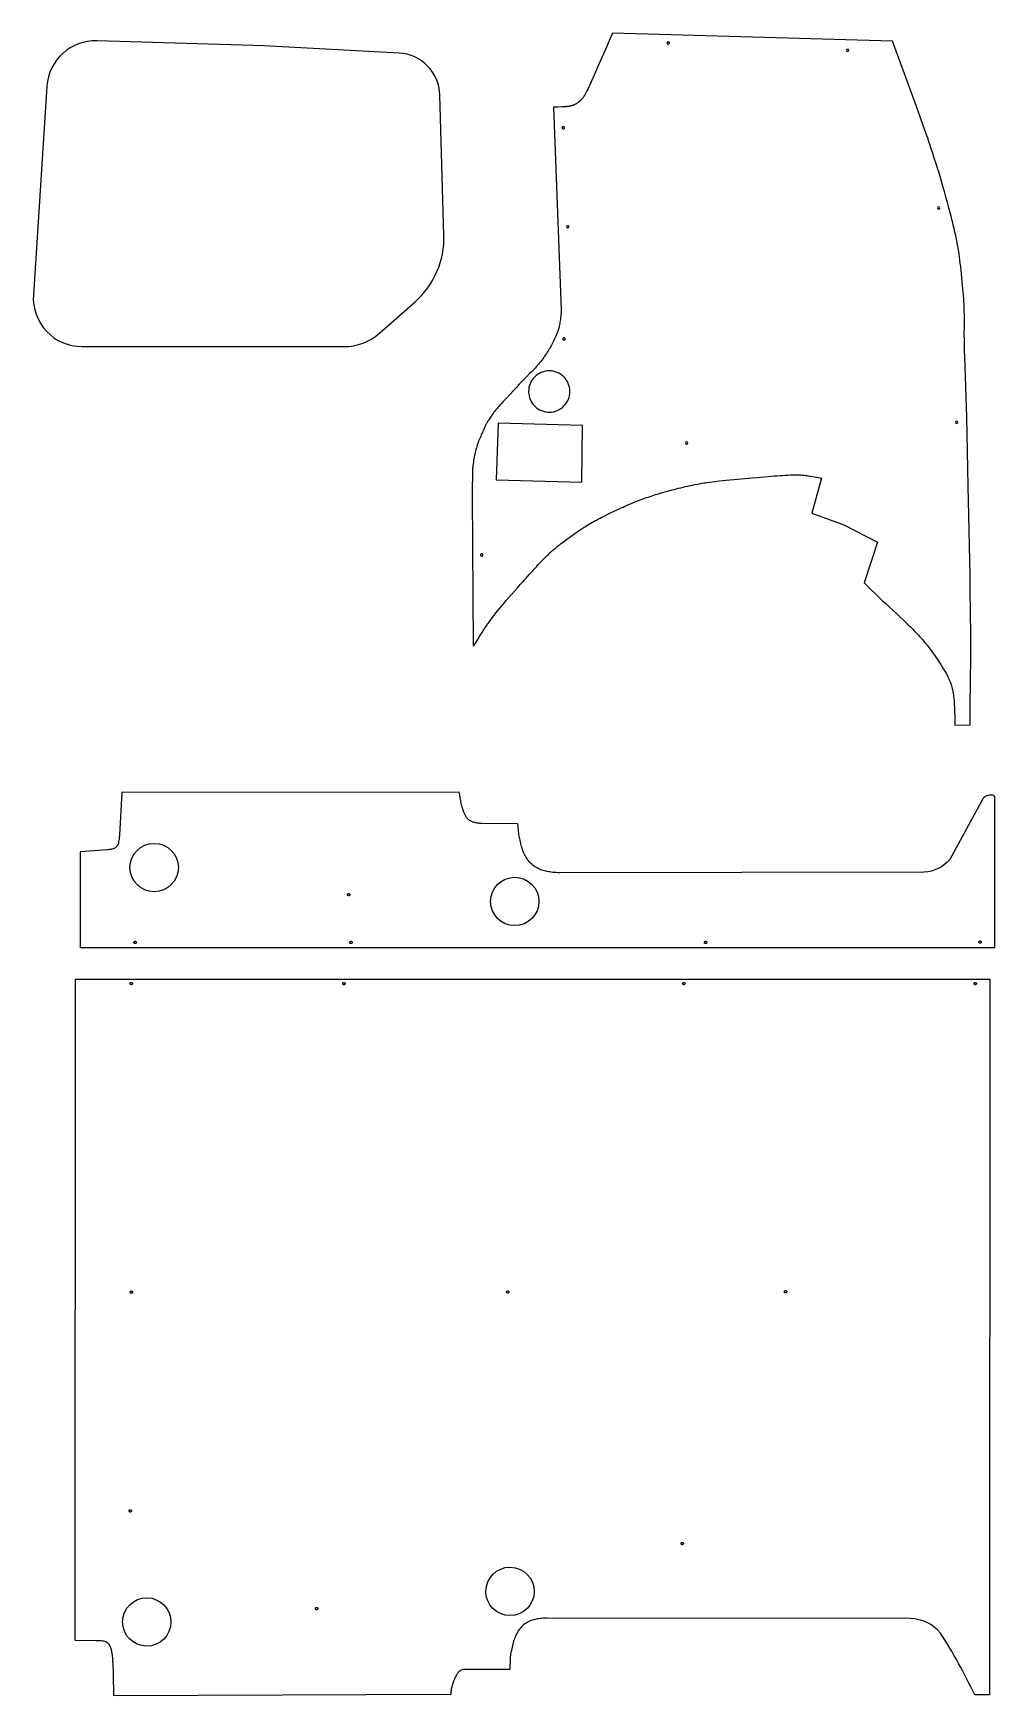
# Model space of a CAD drawing. Extents: x -1528 to 6367, y -7462 to 62.
# Drawn here: x 4692 to 6322, y -4287 to -1468 of the extents above; entities that cross this region are included whole.
import ezdxf

# ---------------------------------------------------------------- set-up
doc = ezdxf.new("R2010")
doc.units = 0
doc.layers.add('Default_Layer', color=1, linetype='CONTINUOUS')

msp = doc.modelspace()

# ---------------------------------------------------------------- linework, layer by layer
at = {"layer": 'Default_Layer'}
for points in [[(5279.6, -1975.7), (5339.4, -1922.9, 0.222784), (5388.3, -1809.9), (5381.3, -1572, 0.389968), (5312.3, -1501.2), (5083.3, -1488.9), (4800, -1480.3, 0.404036), (4715.1, -1557.4), (4692.1, -1911, 0.207394), (4714.2, -1972.8, 0.207394), (4774.4, -1998.9), (5218.3, -1998.9, 0.182864), (5279.6, -1975.7)], [(5766.5, -1484.3, 0.413062), (5768.4, -1486.3, 0.413062), (5770.5, -1484.3, 0.41336), (5768.5, -1482.3, 0.41336), (5766.5, -1484.3), (5766.5, -1484.3)], [(6070.7, -1496.3, 0.413062), (6072.7, -1498.3, 0.413062), (6074.7, -1496.3, 0.41336), (6072.7, -1494.3, 0.41336), (6070.7, -1496.3), (6070.7, -1496.3)], [(5590.8, -1625.9, 0.414214), (5588.8, -1627.9, 0.414214), (5590.8, -1629.9, 0.414214), (5592.8, -1627.9, 0.414214), (5590.8, -1625.9)], [(6225.1, -1763.8, 0.413062), (6227.1, -1765.8, 0.413062), (6229.1, -1763.8, 0.41336), (6227.1, -1761.8, 0.41336), (6225.1, -1763.8), (6225.1, -1763.8)], [(5598.3, -1793.8, 0.414214), (5596.3, -1795.8, 0.414214), (5598.3, -1797.8, 0.414214), (5600.3, -1795.8, 0.414214), (5598.3, -1793.8)], [(5591.9, -1983.9, 0.414214), (5589.9, -1985.9, 0.414214), (5591.9, -1987.9, 0.414214), (5593.9, -1985.9, 0.414214), (5591.9, -1983.9)], [(5566.5, -2040.1, 0.414214), (5531.8, -2075.4, 0.414214), (5567.1, -2110.1, 0.414214), (5601.8, -2074.8, 0.414214), (5566.5, -2040.1)], [(6255.8, -2127.3, 0.413062), (6257.8, -2129.3, 0.413062), (6259.8, -2127.3, 0.41336), (6257.9, -2125.3, 0.41336), (6255.8, -2127.3), (6255.8, -2127.3)], [(5798, -2162.4, 0.413062), (5800, -2164.4, 0.413062), (5802, -2162.4, 0.41336), (5800.1, -2160.4, 0.41336), (5798, -2162.4), (5798, -2162.4)], [(5452.1, -2350.1, 0.414214), (5450.1, -2352.1, 0.414214), (5452.1, -2354.1, 0.414214), (5454.1, -2352.1, 0.414214), (5452.1, -2350.1)], [(6322.3, -2762.3, 0.1703), (6321.8, -2761.2, 0.0921), (6320.9, -2760.5, 0.0647), (6319.1, -2759.9, 0.0517), (6316.3, -2759.5, 0.0711), (6310.4, -2760.3, 0.062), (6306.2, -2762, 0.0722), (6303.2, -2764.4, 0.0467), (6301.9, -2765.9), (6245.9, -2868.5, -0.2109), (6202.5, -2890.3), (5584.2, -2891.3, -0.0185), (5572.8, -2890.5, -0.0236), (5563, -2888.9, -0.0301), (5554.3, -2886.6, -0.0391), (5546.2, -2883.1, -0.0563), (5537.7, -2877.3, -0.058), (5530.5, -2869.6, -0.0395), (5525.9, -2862, -0.0304), (5522.3, -2853.8, -0.0237), (5519.4, -2844.4, -0.0186), (5516.9, -2833.4, -0.0144), (5515.9, -2830.6, -0.0093), (5513.5, -2808.1), (5452.8, -2807.6, -0.022), (5446, -2807.1, -0.0313), (5440.4, -2806.1, -0.0425), (5435.6, -2804.5, -0.0656), (5430.7, -2801.6, -0.0644), (5426.8, -2797.5, -0.0404), (5424.2, -2793.2, -0.0276), (5421.9, -2788.2, -0.0178), (5419.7, -2781.9, -0.0094), (5417.4, -2773.7, -0.0023), (5415.2, -2759.2), (5414, -2754.6), (4842.1, -2754.9), (4838.1, -2827.5, -0.0132), (4837.5, -2834.1, -0.0232), (4836.7, -2839, -0.0357), (4835.6, -2842.7, -0.0534), (4834.1, -2845.6, -0.1246), (4830.2, -2849.3, -0.0517), (4827.2, -2850.6, -0.033), (4823.5, -2851.5, -0.0195), (4818.7, -2852.1), (4817.9, -2852.2), (4771.6, -2855.8), (4771.5, -3017.9), (6322.3, -3017.9), (6322.3, -2762.3)], [(4855.9, -2882.3, -0.4142), (4896.9, -2841.3, -0.4142), (4937.9, -2882.3, -0.4142), (4896.9, -2923.3, -0.4142), (4855.9, -2882.3)], [(5467.3, -2939.9, -0.4142), (5508.3, -2898.9, -0.4142), (5549.3, -2939.9, -0.4142), (5508.3, -2980.9, -0.4142), (5467.3, -2939.9)], [(5399.7, -4284.5), (4828.6, -4286.8), (4828.4, -4275.9), (4828.1, -4260.7, 0.0034), (4827.7, -4242.2, 0.0071), (4827.1, -4229.1, 0.012), (4826.3, -4219.6, 0.0182), (4825.3, -4212.6, 0.0263), (4824, -4207.3, 0.0364), (4822.5, -4203.3, 0.052), (4820.6, -4200, 0.0978), (4816.7, -4196.5, 0.0593), (4813.3, -4194.9, 0.0391), (4809.4, -4194.1, 0.0244), (4804.7, -4193.6, 0.0136), (4798.5, -4193.5), (4762.8, -4193.4), (4763.8, -3071.5), (6313.7, -3071.5), (6313.5, -4285.4), (6288.4, -4285.5, 0.0325), (6230.1, -4180.5, 0.2121), (6179.3, -4155.8), (5562.8, -4155.3, 0.0087), (5558.7, -4155.4, 0.0262), (5549.1, -4156.2, 0.0328), (5540.5, -4157.9, 0.0423), (5532.4, -4160.9, 0.0634), (5523.3, -4166.7, 0.0577), (5516.3, -4173.9, 0.0411), (5511.7, -4181.3, 0.0324), (5508, -4189.5, 0.0262), (5505.1, -4199, 0.0211), (5502.7, -4210, 0.017), (5501, -4218, 0.0133), (5499.9, -4242.4), (5420.9, -4242.4, 0.0273), (5420.2, -4242.4, 0.082), (5417.6, -4243.2, 0.0588), (5415.2, -4244.9, 0.0445), (5412.5, -4247.5, 0.0357), (5409.6, -4251.6, 0.0312), (5406.4, -4257.6, 0.0328), (5402.9, -4266.9, 0.0354), (5400.3, -4277.7, 0.0301), (5399.7, -4284.5)], [(5459.3, -4109.6, -0.4142), (5500.6, -4068.8, -0.4142), (5541.3, -4110.1, -0.4142), (5500.1, -4150.8, -0.4142), (5459.3, -4109.6)], [(4843.3, -4161.4, -0.4142), (4884.6, -4120.7, -0.4142), (4925.3, -4161.9, -0.4142), (4884.1, -4202.7, -0.4142), (4843.3, -4161.4)]]:
    msp.add_lwpolyline(points, format="xyb", close=True, dxfattribs=at)
for points in [[(6123.3, -2330.8), (6101.1, -2399.7), (6131.6, -2429.3), (6137.4, -2434.7), (6143.4, -2440.3), (6155.7, -2451.7), (6161.5, -2457.2), (6166.9, -2462.3), (6169.4, -2464.7), (6171.7, -2466.9), (6173.8, -2468.9), (6175.7, -2470.8), (6179.2, -2474.3), (6182.7, -2477.8), (6186.1, -2481.3), (6189.6, -2484.9), (6191.3, -2486.7), (6193, -2488.5), (6194.6, -2490.4), (6196.3, -2492.2), (6198, -2494), (6199.6, -2495.9), (6201.2, -2497.7), (6202.8, -2499.6), (6204.4, -2501.5), (6206, -2503.5), (6207.6, -2505.5), (6209.2, -2507.5), (6210.8, -2509.6), (6212.3, -2511.6), (6213.9, -2513.7), (6215.4, -2515.8), (6218.4, -2519.9), (6221.3, -2523.9), (6223.9, -2527.6), (6226.2, -2531), (6227.3, -2532.7), (6228.5, -2534.5), (6230.9, -2538.2), (6233.2, -2542.1), (6235.5, -2545.9), (6237.7, -2549.6), (6239.6, -2552.9), (6240.5, -2554.4), (6241.2, -2555.8), (6241.9, -2557.1), (6242.4, -2558.1), (6243.4, -2560.1), (6244.3, -2562.1), (6245.2, -2564.2), (6246.1, -2566.2), (6246.9, -2568.3), (6247.6, -2570.4), (6248.3, -2572.4), (6249, -2574.4), (6249.5, -2576.5), (6250.1, -2578.5), (6250.6, -2580.6), (6251, -2582.6), (6251.4, -2584.7), (6251.8, -2586.8), (6252.1, -2588.9), (6252.4, -2591), (6252.5, -2592.1), (6252.7, -2593.3), (6253, -2596.2), (6253.2, -2599.5), (6253.4, -2603), (6253.6, -2606.6), (6253.8, -2610.2), (6254, -2613.6), (6254.1, -2616.8), (6254.2, -2619.8), (6254.3, -2622.8), (6254.3, -2625.8), (6254.3, -2628.8), (6254.3, -2634.8), (6254.3, -2637.8), (6254.4, -2640.8), (6280.4, -2640.5), (6280.6, -2623.5), (6280.8, -2606.1), (6281.2, -2571.2), (6281.3, -2554), (6281.5, -2537.2), (6281.6, -2521), (6281.6, -2513.3), (6281.6, -2505.7), (6281.6, -2498.2), (6281.6, -2490.8), (6281.5, -2475.9), (6281.3, -2461), (6281.1, -2446.1), (6280.7, -2416.3), (6280.5, -2401.4), (6280.4, -2386.5), (6277.4, -2235.7), (6274.7, -2118.2), (6274.2, -2101.9), (6273.6, -2084.6), (6272.4, -2049.5), (6271.9, -2032.8), (6271.4, -2017.6), (6271, -2004.4), (6270.9, -1998.8), (6270.8, -1993.9), (6270.7, -1989.4), (6270.7, -1984.9), (6270.6, -1980.5), (6270.6, -1976), (6270.7, -1967), (6270.7, -1958), (6270.7, -1953.5), (6270.7, -1949.1), (6270.7, -1944.6), (6270.6, -1940.1), (6270.6, -1935.6), (6270.4, -1931.1), (6270.2, -1926.7), (6270, -1922.2), (6269.7, -1917.5), (6269.3, -1912.3), (6268.9, -1906.7), (6268.4, -1900.8), (6267.8, -1894.7), (6267.2, -1888.4), (6266.5, -1882.1), (6265.9, -1875.7), (6265.2, -1869.5), (6264.5, -1863.4), (6263.8, -1857.6), (6263.2, -1852.1), (6262.5, -1847), (6261.9, -1842.4), (6261.3, -1838.4), (6260.8, -1835), (6260.3, -1831.9), (6259.8, -1828.9), (6259.2, -1825.8), (6258.6, -1822.8), (6258, -1819.8), (6257.4, -1816.8), (6256.8, -1813.7), (6256.1, -1810.7), (6254.7, -1804.7), (6253.3, -1798.7), (6251.9, -1792.6), (6250.4, -1786.6), (6249.6, -1783.5), (6248.8, -1780), (6246.8, -1772.2), (6244.5, -1763.6), (6242, -1754.5), (6239.5, -1745.2), (6236.9, -1735.9), (6234.3, -1726.9), (6231.9, -1718.6), (6229.6, -1710.7), (6227.2, -1702.8), (6224.8, -1694.9), (6222.3, -1687.1), (6219.8, -1679.2), (6217.3, -1671.4), (6214.7, -1663.5), (6212.1, -1655.7), (6210.7, -1651.5), (6209.1, -1646.9), (6207.3, -1641.7), (6205.3, -1636.2), (6201.1, -1624.1), (6196.4, -1611.1), (6186.6, -1583.8), (6181.8, -1570.3), (6177.2, -1557.6), (6148.6, -1481.1), (5674.2, -1467.6), (5668.5, -1480.6), (5662.1, -1495.1), (5648.9, -1525.1), (5642.9, -1538.7), (5637.8, -1550.1), (5635.8, -1554.8), (5634.1, -1558.5), (5632.8, -1561.3), (5632.3, -1562.3), (5632, -1562.9), (5630.8, -1565.1), (5629.5, -1567.4), (5628.2, -1569.8), (5626.9, -1572.1), (5625.6, -1574.3), (5624.9, -1575.3), (5624.3, -1576.3), (5623.7, -1577.1), (5623.1, -1578), (5622.6, -1578.7), (5622.1, -1579.3), (5621.6, -1579.8), (5621.1, -1580.4), (5620.6, -1580.9), (5620, -1581.5), (5619.5, -1582), (5619, -1582.5), (5618.4, -1583), (5617.8, -1583.5), (5617.3, -1583.9), (5616.7, -1584.4), (5615.5, -1585.3), (5614.2, -1586.1), (5613, -1586.9), (5612.3, -1587.3), (5611.7, -1587.6), (5611, -1588), (5610.3, -1588.3), (5609.5, -1588.7), (5608.8, -1589), (5608.1, -1589.3), (5607.3, -1589.6), (5606.6, -1589.9), (5605.8, -1590.2), (5605, -1590.4), (5604.2, -1590.7), (5603.4, -1590.9), (5602.7, -1591.1), (5601.9, -1591.3), (5601.1, -1591.5), (5600.2, -1591.7), (5599.1, -1591.8), (5597.8, -1591.9), (5596.4, -1592), (5594.8, -1592.1), (5593.1, -1592.2), (5589.4, -1592.4), (5581.5, -1592.7), (5577.7, -1592.8), (5574.1, -1593), (5587.2, -1936.7), (5587.1, -1938.8), (5586.9, -1940.8), (5586.6, -1944.9), (5586.4, -1946.9), (5586.2, -1949), (5586, -1951), (5585.7, -1953.1), (5585.4, -1955.2), (5585, -1957.4), (5584.6, -1959.7), (5584.2, -1962.1), (5583.7, -1964.5), (5583.4, -1965.7), (5583.2, -1966.9), (5582.9, -1968), (5582.5, -1969.2), (5582.2, -1970.4), (5581.8, -1971.5), (5581.4, -1972.7), (5580.9, -1974.2), (5580.2, -1975.8), (5579.5, -1977.5), (5578.7, -1979.4), (5577.8, -1981.4), (5576.9, -1983.4), (5576, -1985.5), (5574, -1989.6), (5572.2, -1993.4), (5571.3, -1995.2), (5570.5, -1996.8), (5569.7, -1998.3), (5569, -1999.6), (5568.4, -2000.7), (5567.7, -2001.9), (5566.4, -2004.1), (5565, -2006.4), (5563.5, -2008.6), (5562, -2010.8), (5560.5, -2013), (5559, -2015.1), (5557.4, -2017.3), (5555.8, -2019.5), (5554.1, -2021.7), (5552.3, -2024), (5550.4, -2026.3), (5548.5, -2028.6), (5546.6, -2030.9), (5544.6, -2033.2), (5542.7, -2035.4), (5541.7, -2036.5), (5540.6, -2037.6), (5538.4, -2040), (5536.1, -2042.4), (5533.6, -2044.8), (5528.8, -2049.6), (5526.4, -2052), (5524.1, -2054.3), (5519.8, -2058.9), (5515.4, -2063.5), (5511.1, -2068.1), (5506.8, -2072.8), (5500.6, -2079.4), (5494.1, -2086.4), (5488.3, -2092.7), (5485.9, -2095.3), (5484.2, -2097.2), (5481.3, -2100.5), (5479.9, -2102.1), (5478.5, -2103.7), (5477.1, -2105.4), (5475.8, -2107), (5474.4, -2108.7), (5473.1, -2110.4), (5471.7, -2112.3), (5470.1, -2114.6), (5468.3, -2117.1), (5466.5, -2119.7), (5464.7, -2122.4), (5463.1, -2124.9), (5462.3, -2126.1), (5461.6, -2127.3), (5461, -2128.3), (5460.4, -2129.3), (5459.9, -2130.2), (5459.4, -2131.1), (5459, -2132.1), (5458.5, -2133), (5457.6, -2134.9), (5456.8, -2136.8), (5455.2, -2140.7), (5454.3, -2142.6), (5453.5, -2144.5), (5452.6, -2146.5), (5451.6, -2148.7), (5450.6, -2151), (5449.5, -2153.4), (5448.4, -2155.8), (5447.4, -2158.3), (5446.9, -2159.5), (5446.4, -2160.8), (5445.9, -2162), (5445.5, -2163.2), (5445.1, -2164.4), (5444.7, -2165.7), (5443.9, -2168.2), (5443.2, -2170.8), (5442.5, -2173.4), (5441.8, -2176.1), (5441.2, -2178.7), (5440.6, -2181.4), (5440.1, -2184), (5439.8, -2185.4), (5439.5, -2186.7), (5439.1, -2189.4), (5438.6, -2192.1), (5438.2, -2194.8), (5437.5, -2200.3), (5437.1, -2203), (5436.7, -2205.8), (5435.9, -2251.2), (5437.9, -2506), (5438.9, -2506.5), (5441.7, -2502), (5444.4, -2497.6), (5449.9, -2488.7), (5452.7, -2484.2), (5454.1, -2482), (5455.5, -2479.8), (5456.9, -2477.6), (5458.3, -2475.5), (5459.8, -2473.3), (5461.2, -2471.2), (5462.7, -2469.1), (5464.2, -2467), (5465.7, -2465), (5467.2, -2462.9), (5470.3, -2458.8), (5473.4, -2454.7), (5476.5, -2450.7), (5479.7, -2446.6), (5482.9, -2442.6), (5486.2, -2438.7), (5487.9, -2436.6), (5489.7, -2434.4), (5493.8, -2429.6), (5498.2, -2424.5), (5503, -2419.1), (5507.9, -2413.5), (5512.9, -2407.9), (5517.8, -2402.4), (5522.6, -2397.2), (5525, -2394.5), (5527.6, -2391.7), (5533, -2385.6), (5538.8, -2379), (5541.9, -2375.6), (5545, -2372.2), (5548.2, -2368.7), (5551.5, -2365.2), (5554.8, -2361.8), (5558.1, -2358.4), (5559.8, -2356.7), (5561.4, -2355), (5563.1, -2353.4), (5564.8, -2351.8), (5566.5, -2350.2), (5568.1, -2348.6), (5569.8, -2347.1), (5571.5, -2345.6), (5573.2, -2344.2), (5574.9, -2342.7), (5576.7, -2341.2), (5578.5, -2339.6), (5580.4, -2338.1), (5582.3, -2336.6), (5584.2, -2335.1), (5586.2, -2333.5), (5590.2, -2330.5), (5594.2, -2327.4), (5598.3, -2324.4), (5602.3, -2321.5), (5606.3, -2318.7), (5610.2, -2315.9), (5614, -2313.3), (5617.6, -2310.8), (5621, -2308.5), (5624.3, -2306.4), (5627.2, -2304.5), (5629.9, -2302.8), (5632.4, -2301.2), (5634.9, -2299.7), (5637.5, -2298.2), (5640.1, -2296.7), (5642.7, -2295.3), (5645.3, -2293.9), (5647.9, -2292.5), (5650.5, -2291.1), (5653.1, -2289.7), (5655.8, -2288.4), (5661.1, -2285.7), (5666.4, -2283.1), (5671.7, -2280.5), (5677.2, -2277.8), (5683, -2275.1), (5688.9, -2272.4), (5692, -2271), (5695, -2269.6), (5698.1, -2268.3), (5701.2, -2266.9), (5704.4, -2265.6), (5707.5, -2264.3), (5710.6, -2263), (5713.7, -2261.8), (5716.7, -2260.6), (5719.8, -2259.4), (5722.8, -2258.3), (5725.8, -2257.2), (5728.8, -2256.1), (5731.9, -2255), (5734.9, -2254), (5738, -2252.9), (5741.1, -2251.9), (5744.1, -2250.9), (5747.2, -2249.9), (5750.3, -2249), (5753.4, -2248.1), (5756.5, -2247.1), (5759.6, -2246.2), (5762.7, -2245.3), (5765.8, -2244.5), (5768.9, -2243.6), (5772.1, -2242.8), (5775.4, -2241.9), (5778.9, -2241), (5782.5, -2240.1), (5786.2, -2239.2), (5790, -2238.2), (5793.9, -2237.3), (5797.8, -2236.4), (5801.8, -2235.5), (5805.8, -2234.6), (5809.8, -2233.8), (5813.9, -2233), (5817.9, -2232.2), (5821.8, -2231.4), (5825.8, -2230.7), (5829.7, -2230.1), (5831.6, -2229.8), (5833.8, -2229.5), (5838.4, -2228.8), (5843.5, -2228.2), (5849, -2227.5), (5854.8, -2226.8), (5860.9, -2226.2), (5867.1, -2225.5), (5873.4, -2224.9), (5879.8, -2224.3), (5886.1, -2223.7), (5898.3, -2222.5), (5909.6, -2221.6), (5919.3, -2220.7), (5938.2, -2219.1), (5948.1, -2218.3), (5953.1, -2218), (5958, -2217.6), (5962.8, -2217.3), (5967.4, -2217), (5971.8, -2216.7), (5975.9, -2216.5), (5979.8, -2216.3), (5983.3, -2216.3), (5984.9, -2216.2), (5986.5, -2216.2), (5987.9, -2216.3), (5989.2, -2216.3), (5990.4, -2216.3), (5991.7, -2216.4), (5994.1, -2216.6), (5996.6, -2216.8), (5999.1, -2217.1), (6001.5, -2217.4), (6004, -2217.8), (6006.4, -2218.1), (6008.9, -2218.5), (6013.8, -2219.4), (6018.7, -2220.2), (6021.1, -2220.6), (6023.6, -2221), (6026, -2221.4), (6028.5, -2221.8), (6012.2, -2281.2), (6066.3, -2301.4), (6123.3, -2330.8)], [(5480.2, -2128.8), (5477, -2224.9), (5622, -2228.7), (5623.2, -2132.6), (5480.2, -2128.8)], [(5224.7, -2928.3), (5224.7, -2928.1), (5224.7, -2927.9), (5224.8, -2927.7), (5224.8, -2927.6), (5224.9, -2927.4), (5225, -2927.2), (5225.1, -2927.1), (5225.3, -2926.9), (5225.4, -2926.8), (5225.6, -2926.7), (5225.7, -2926.6), (5225.9, -2926.5), (5226.1, -2926.4), (5226.3, -2926.4), (5226.5, -2926.3), (5226.7, -2926.3), (5226.9, -2926.3), (5227.1, -2926.4), (5227.3, -2926.4), (5227.5, -2926.5), (5227.6, -2926.6), (5227.8, -2926.7), (5228, -2926.8), (5228.1, -2926.9), (5228.2, -2927.1), (5228.3, -2927.2), (5228.4, -2927.4), (5228.5, -2927.6), (5228.6, -2927.7), (5228.6, -2927.9), (5228.7, -2928.1), (5228.7, -2928.3), (5228.7, -2928.5), (5228.6, -2928.7), (5228.6, -2928.9), (5228.5, -2929.1), (5228.4, -2929.3), (5228.3, -2929.5), (5228.2, -2929.6), (5228.1, -2929.7), (5228, -2929.9), (5227.8, -2930), (5227.6, -2930.1), (5227.5, -2930.2), (5227.3, -2930.2), (5227.1, -2930.3), (5226.9, -2930.3), (5226.7, -2930.3), (5226.5, -2930.3), (5226.3, -2930.3), (5226.1, -2930.2), (5225.9, -2930.2), (5225.7, -2930.1), (5225.6, -2930), (5225.4, -2929.9), (5225.3, -2929.7), (5225.1, -2929.6), (5225, -2929.5), (5224.9, -2929.3), (5224.8, -2929.1), (5224.8, -2928.9), (5224.7, -2928.7), (5224.7, -2928.5), (5224.7, -2928.3)], [(4862.7, -3009.4), (4862.7, -3009.1), (4862.7, -3008.9), (4862.7, -3008.8), (4862.8, -3008.6), (4862.9, -3008.4), (4863, -3008.2), (4863.1, -3008.1), (4863.2, -3007.9), (4863.4, -3007.8), (4863.5, -3007.7), (4863.7, -3007.6), (4863.9, -3007.5), (4864.1, -3007.4), (4864.3, -3007.4), (4864.5, -3007.4), (4864.7, -3007.4), (4864.9, -3007.4), (4865.1, -3007.4), (4865.3, -3007.4), (4865.4, -3007.5), (4865.6, -3007.6), (4865.8, -3007.7), (4865.9, -3007.8), (4866.1, -3007.9), (4866.2, -3008.1), (4866.3, -3008.2), (4866.4, -3008.4), (4866.5, -3008.6), (4866.6, -3008.8), (4866.6, -3008.9), (4866.6, -3009.1), (4866.7, -3009.4), (4866.6, -3009.6), (4866.6, -3009.8), (4866.6, -3009.9), (4866.5, -3010.1), (4866.4, -3010.3), (4866.3, -3010.5), (4866.2, -3010.6), (4866.1, -3010.8), (4865.9, -3010.9), (4865.8, -3011), (4865.6, -3011.1), (4865.4, -3011.2), (4865.3, -3011.3), (4865.1, -3011.3), (4864.9, -3011.3), (4864.7, -3011.4), (4864.5, -3011.3), (4864.3, -3011.3), (4864.1, -3011.3), (4863.9, -3011.2), (4863.7, -3011.1), (4863.5, -3011), (4863.4, -3010.9), (4863.2, -3010.8), (4863.1, -3010.6), (4863, -3010.5), (4862.9, -3010.3), (4862.8, -3010.1), (4862.7, -3009.9), (4862.7, -3009.8), (4862.7, -3009.6), (4862.7, -3009.4)], [(5228.5, -3009.4), (5228.5, -3009.1), (5228.5, -3008.9), (5228.6, -3008.8), (5228.6, -3008.6), (5228.7, -3008.4), (5228.8, -3008.2), (5228.9, -3008.1), (5229.1, -3007.9), (5229.2, -3007.8), (5229.4, -3007.7), (5229.5, -3007.6), (5229.7, -3007.5), (5229.9, -3007.4), (5230.1, -3007.4), (5230.3, -3007.4), (5230.5, -3007.4), (5230.7, -3007.4), (5230.9, -3007.4), (5231.1, -3007.4), (5231.3, -3007.5), (5231.4, -3007.6), (5231.6, -3007.7), (5231.8, -3007.8), (5231.9, -3007.9), (5232, -3008.1), (5232.1, -3008.2), (5232.2, -3008.4), (5232.3, -3008.6), (5232.4, -3008.8), (5232.4, -3008.9), (5232.5, -3009.1), (5232.5, -3009.4), (5232.5, -3009.6), (5232.4, -3009.8), (5232.4, -3009.9), (5232.3, -3010.1), (5232.2, -3010.3), (5232.1, -3010.5), (5232, -3010.6), (5231.9, -3010.8), (5231.8, -3010.9), (5231.6, -3011), (5231.4, -3011.1), (5231.3, -3011.2), (5231.1, -3011.3), (5230.9, -3011.3), (5230.7, -3011.3), (5230.5, -3011.4), (5230.3, -3011.3), (5230.1, -3011.3), (5229.9, -3011.3), (5229.7, -3011.2), (5229.5, -3011.1), (5229.4, -3011), (5229.2, -3010.9), (5229.1, -3010.8), (5228.9, -3010.6), (5228.8, -3010.5), (5228.7, -3010.3), (5228.6, -3010.1), (5228.6, -3009.9), (5228.5, -3009.8), (5228.5, -3009.6), (5228.5, -3009.4)], [(5829.9, -3009.4), (5829.9, -3009.1), (5829.9, -3008.9), (5829.9, -3008.8), (5830, -3008.6), (5830.1, -3008.4), (5830.2, -3008.2), (5830.3, -3008.1), (5830.4, -3007.9), (5830.6, -3007.8), (5830.7, -3007.7), (5830.9, -3007.6), (5831.1, -3007.5), (5831.3, -3007.4), (5831.5, -3007.4), (5831.7, -3007.4), (5831.9, -3007.4), (5832.1, -3007.4), (5832.3, -3007.4), (5832.4, -3007.4), (5832.6, -3007.5), (5832.8, -3007.6), (5833, -3007.7), (5833.1, -3007.8), (5833.3, -3007.9), (5833.4, -3008.1), (5833.5, -3008.2), (5833.6, -3008.4), (5833.7, -3008.6), (5833.8, -3008.8), (5833.8, -3008.9), (5833.8, -3009.1), (5833.9, -3009.4), (5833.8, -3009.6), (5833.8, -3009.8), (5833.8, -3009.9), (5833.7, -3010.1), (5833.6, -3010.3), (5833.5, -3010.5), (5833.4, -3010.6), (5833.3, -3010.8), (5833.1, -3010.9), (5833, -3011), (5832.8, -3011.1), (5832.6, -3011.2), (5832.4, -3011.3), (5832.3, -3011.3), (5832.1, -3011.3), (5831.9, -3011.4), (5831.7, -3011.3), (5831.5, -3011.3), (5831.3, -3011.3), (5831.1, -3011.2), (5830.9, -3011.1), (5830.7, -3011), (5830.6, -3010.9), (5830.4, -3010.8), (5830.3, -3010.6), (5830.2, -3010.5), (5830.1, -3010.3), (5830, -3010.1), (5829.9, -3009.9), (5829.9, -3009.8), (5829.9, -3009.6), (5829.9, -3009.4)], [(6295.4, -3008.8), (6295.4, -3008.6), (6295.4, -3008.4), (6295.5, -3008.2), (6295.6, -3008), (6295.6, -3007.8), (6295.7, -3007.6), (6295.9, -3007.5), (6296, -3007.3), (6296.1, -3007.2), (6296.3, -3007.1), (6296.4, -3007), (6296.6, -3006.9), (6296.8, -3006.8), (6297, -3006.8), (6297.2, -3006.8), (6297.4, -3006.8), (6297.6, -3006.8), (6297.8, -3006.8), (6298, -3006.8), (6298.2, -3006.9), (6298.3, -3007), (6298.5, -3007.1), (6298.7, -3007.2), (6298.8, -3007.3), (6298.9, -3007.5), (6299.1, -3007.6), (6299.2, -3007.8), (6299.2, -3008), (6299.3, -3008.2), (6299.4, -3008.4), (6299.4, -3008.6), (6299.4, -3008.8), (6299.4, -3009), (6299.4, -3009.2), (6299.3, -3009.3), (6299.2, -3009.5), (6299.2, -3009.7), (6299.1, -3009.9), (6298.9, -3010), (6298.8, -3010.2), (6298.7, -3010.3), (6298.5, -3010.4), (6298.3, -3010.5), (6298.2, -3010.6), (6298, -3010.7), (6297.8, -3010.7), (6297.6, -3010.7), (6297.4, -3010.8), (6297.2, -3010.7), (6297, -3010.7), (6296.8, -3010.7), (6296.6, -3010.6), (6296.4, -3010.5), (6296.3, -3010.4), (6296.1, -3010.3), (6296, -3010.2), (6295.9, -3010), (6295.7, -3009.9), (6295.6, -3009.7), (6295.6, -3009.5), (6295.5, -3009.3), (6295.4, -3009.2), (6295.4, -3009), (6295.4, -3008.8)], [(4856, -3079.1), (4856, -3078.9), (4856, -3078.7), (4856.1, -3078.5), (4856.1, -3078.3), (4856.2, -3078.1), (4856.3, -3078), (4856.4, -3077.8), (4856.6, -3077.7), (4856.7, -3077.6), (4856.9, -3077.4), (4857, -3077.3), (4857.2, -3077.3), (4857.4, -3077.2), (4857.6, -3077.1), (4857.8, -3077.1), (4858, -3077.1), (4858.2, -3077.1), (4858.4, -3077.1), (4858.6, -3077.2), (4858.8, -3077.3), (4858.9, -3077.3), (4859.1, -3077.4), (4859.3, -3077.6), (4859.4, -3077.7), (4859.5, -3077.8), (4859.6, -3078), (4859.7, -3078.1), (4859.8, -3078.3), (4859.9, -3078.5), (4859.9, -3078.7), (4860, -3078.9), (4860, -3079.1), (4860, -3079.3), (4859.9, -3079.5), (4859.9, -3079.7), (4859.8, -3079.9), (4859.7, -3080), (4859.6, -3080.2), (4859.5, -3080.4), (4859.4, -3080.5), (4859.3, -3080.6), (4859.1, -3080.8), (4858.9, -3080.9), (4858.8, -3080.9), (4858.6, -3081), (4858.4, -3081.1), (4858.2, -3081.1), (4858, -3081.1), (4857.8, -3081.1), (4857.6, -3081.1), (4857.4, -3081), (4857.2, -3080.9), (4857, -3080.9), (4856.9, -3080.8), (4856.7, -3080.6), (4856.6, -3080.5), (4856.4, -3080.4), (4856.3, -3080.2), (4856.2, -3080), (4856.1, -3079.9), (4856.1, -3079.7), (4856, -3079.5), (4856, -3079.3), (4856, -3079.1)], [(5216.6, -3079.1), (5216.6, -3078.9), (5216.7, -3078.7), (5216.7, -3078.5), (5216.8, -3078.3), (5216.9, -3078.1), (5217, -3078), (5217.1, -3077.8), (5217.2, -3077.7), (5217.4, -3077.6), (5217.5, -3077.4), (5217.7, -3077.3), (5217.9, -3077.3), (5218, -3077.2), (5218.2, -3077.1), (5218.4, -3077.1), (5218.6, -3077.1), (5218.8, -3077.1), (5219, -3077.1), (5219.2, -3077.2), (5219.4, -3077.3), (5219.6, -3077.3), (5219.7, -3077.4), (5219.9, -3077.6), (5220, -3077.7), (5220.2, -3077.8), (5220.3, -3078), (5220.4, -3078.1), (5220.5, -3078.3), (5220.5, -3078.5), (5220.6, -3078.7), (5220.6, -3078.9), (5220.6, -3079.1), (5220.6, -3079.3), (5220.6, -3079.5), (5220.5, -3079.7), (5220.5, -3079.9), (5220.4, -3080), (5220.3, -3080.2), (5220.2, -3080.4), (5220, -3080.5), (5219.9, -3080.6), (5219.7, -3080.8), (5219.6, -3080.9), (5219.4, -3080.9), (5219.2, -3081), (5219, -3081.1), (5218.8, -3081.1), (5218.6, -3081.1), (5218.4, -3081.1), (5218.2, -3081.1), (5218, -3081), (5217.9, -3080.9), (5217.7, -3080.9), (5217.5, -3080.8), (5217.4, -3080.6), (5217.2, -3080.5), (5217.1, -3080.4), (5217, -3080.2), (5216.9, -3080), (5216.8, -3079.9), (5216.7, -3079.7), (5216.7, -3079.5), (5216.6, -3079.3), (5216.6, -3079.1)], [(5793, -3079.1), (5793, -3078.9), (5793, -3078.7), (5793.1, -3078.5), (5793.1, -3078.3), (5793.2, -3078.1), (5793.3, -3078), (5793.4, -3077.8), (5793.6, -3077.7), (5793.7, -3077.6), (5793.9, -3077.4), (5794, -3077.3), (5794.2, -3077.3), (5794.4, -3077.2), (5794.6, -3077.1), (5794.8, -3077.1), (5795, -3077.1), (5795.2, -3077.1), (5795.4, -3077.1), (5795.6, -3077.2), (5795.8, -3077.3), (5795.9, -3077.3), (5796.1, -3077.4), (5796.3, -3077.6), (5796.4, -3077.7), (5796.5, -3077.8), (5796.6, -3078), (5796.7, -3078.1), (5796.8, -3078.3), (5796.9, -3078.5), (5796.9, -3078.7), (5797, -3078.9), (5797, -3079.1), (5797, -3079.3), (5796.9, -3079.5), (5796.9, -3079.7), (5796.8, -3079.9), (5796.7, -3080), (5796.6, -3080.2), (5796.5, -3080.4), (5796.4, -3080.5), (5796.3, -3080.6), (5796.1, -3080.8), (5795.9, -3080.9), (5795.8, -3080.9), (5795.6, -3081), (5795.4, -3081.1), (5795.2, -3081.1), (5795, -3081.1), (5794.8, -3081.1), (5794.6, -3081.1), (5794.4, -3081), (5794.2, -3080.9), (5794, -3080.9), (5793.9, -3080.8), (5793.7, -3080.6), (5793.6, -3080.5), (5793.4, -3080.4), (5793.3, -3080.2), (5793.2, -3080), (5793.1, -3079.9), (5793.1, -3079.7), (5793, -3079.5), (5793, -3079.3), (5793, -3079.1)], [(6287.1, -3079.1), (6287.2, -3078.9), (6287.2, -3078.7), (6287.2, -3078.5), (6287.3, -3078.3), (6287.4, -3078.1), (6287.5, -3078), (6287.6, -3077.8), (6287.7, -3077.7), (6287.9, -3077.6), (6288, -3077.4), (6288.2, -3077.3), (6288.4, -3077.3), (6288.6, -3077.2), (6288.7, -3077.1), (6288.9, -3077.1), (6289.1, -3077.1), (6289.4, -3077.1), (6289.6, -3077.1), (6289.7, -3077.2), (6289.9, -3077.3), (6290.1, -3077.3), (6290.3, -3077.4), (6290.4, -3077.6), (6290.6, -3077.7), (6290.7, -3077.8), (6290.8, -3078), (6290.9, -3078.1), (6291, -3078.3), (6291.1, -3078.5), (6291.1, -3078.7), (6291.1, -3078.9), (6291.1, -3079.1), (6291.1, -3079.3), (6291.1, -3079.5), (6291.1, -3079.7), (6291, -3079.9), (6290.9, -3080), (6290.8, -3080.2), (6290.7, -3080.4), (6290.6, -3080.5), (6290.4, -3080.6), (6290.3, -3080.8), (6290.1, -3080.9), (6289.9, -3080.9), (6289.7, -3081), (6289.6, -3081.1), (6289.4, -3081.1), (6289.1, -3081.1), (6288.9, -3081.1), (6288.7, -3081.1), (6288.6, -3081), (6288.4, -3080.9), (6288.2, -3080.9), (6288, -3080.8), (6287.9, -3080.6), (6287.7, -3080.5), (6287.6, -3080.4), (6287.5, -3080.2), (6287.4, -3080), (6287.3, -3079.9), (6287.2, -3079.7), (6287.2, -3079.5), (6287.2, -3079.3), (6287.1, -3079.1)], [(4856.3, -3602.4), (4856.3, -3602.2), (4856.3, -3602), (4856.4, -3601.8), (4856.4, -3601.6), (4856.5, -3601.5), (4856.6, -3601.3), (4856.7, -3601.1), (4856.9, -3601), (4857, -3600.9), (4857.2, -3600.8), (4857.3, -3600.7), (4857.5, -3600.6), (4857.7, -3600.5), (4857.9, -3600.5), (4858.1, -3600.4), (4858.3, -3600.4), (4858.5, -3600.4), (4858.7, -3600.5), (4858.9, -3600.5), (4859.1, -3600.6), (4859.2, -3600.7), (4859.4, -3600.8), (4859.6, -3600.9), (4859.7, -3601), (4859.8, -3601.1), (4859.9, -3601.3), (4860, -3601.5), (4860.1, -3601.6), (4860.2, -3601.8), (4860.2, -3602), (4860.3, -3602.2), (4860.3, -3602.4), (4860.3, -3602.6), (4860.2, -3602.8), (4860.2, -3603), (4860.1, -3603.2), (4860, -3603.4), (4859.9, -3603.5), (4859.8, -3603.7), (4859.7, -3603.8), (4859.6, -3604), (4859.4, -3604.1), (4859.2, -3604.2), (4859.1, -3604.3), (4858.9, -3604.3), (4858.7, -3604.4), (4858.5, -3604.4), (4858.3, -3604.4), (4858.1, -3604.4), (4857.9, -3604.4), (4857.7, -3604.3), (4857.5, -3604.3), (4857.3, -3604.2), (4857.2, -3604.1), (4857, -3604), (4856.9, -3603.8), (4856.7, -3603.7), (4856.6, -3603.5), (4856.5, -3603.4), (4856.4, -3603.2), (4856.4, -3603), (4856.3, -3602.8), (4856.3, -3602.6), (4856.3, -3602.4)], [(5494.3, -3602.3), (5494.3, -3602.1), (5494.3, -3601.9), (5494.4, -3601.7), (5494.4, -3601.5), (5494.5, -3601.3), (5494.6, -3601.2), (5494.7, -3601), (5494.9, -3600.9), (5495, -3600.8), (5495.2, -3600.6), (5495.3, -3600.5), (5495.5, -3600.5), (5495.7, -3600.4), (5495.9, -3600.3), (5496.1, -3600.3), (5496.3, -3600.3), (5496.5, -3600.3), (5496.7, -3600.3), (5496.9, -3600.4), (5497.1, -3600.5), (5497.2, -3600.5), (5497.4, -3600.6), (5497.6, -3600.8), (5497.7, -3600.9), (5497.8, -3601), (5497.9, -3601.2), (5498, -3601.3), (5498.1, -3601.5), (5498.2, -3601.7), (5498.2, -3601.9), (5498.3, -3602.1), (5498.3, -3602.3), (5498.3, -3602.5), (5498.2, -3602.7), (5498.2, -3602.9), (5498.1, -3603.1), (5498, -3603.3), (5497.9, -3603.4), (5497.8, -3603.6), (5497.7, -3603.7), (5497.6, -3603.8), (5497.4, -3604), (5497.2, -3604.1), (5497.1, -3604.1), (5496.9, -3604.2), (5496.7, -3604.3), (5496.5, -3604.3), (5496.3, -3604.3), (5496.1, -3604.3), (5495.9, -3604.3), (5495.7, -3604.2), (5495.5, -3604.1), (5495.3, -3604.1), (5495.2, -3604), (5495, -3603.8), (5494.9, -3603.7), (5494.7, -3603.6), (5494.6, -3603.4), (5494.5, -3603.3), (5494.4, -3603.1), (5494.4, -3602.9), (5494.3, -3602.7), (5494.3, -3602.5), (5494.3, -3602.3)], [(5965.5, -3601.5), (5965.6, -3601.3), (5965.6, -3601.1), (5965.6, -3600.9), (5965.7, -3600.7), (5965.8, -3600.6), (5965.9, -3600.4), (5966, -3600.2), (5966.1, -3600.1), (5966.3, -3600), (5966.4, -3599.9), (5966.6, -3599.8), (5966.8, -3599.7), (5966.9, -3599.6), (5967.1, -3599.6), (5967.3, -3599.5), (5967.5, -3599.5), (5967.7, -3599.5), (5967.9, -3599.6), (5968.1, -3599.6), (5968.3, -3599.7), (5968.5, -3599.8), (5968.7, -3599.9), (5968.8, -3600), (5969, -3600.1), (5969.1, -3600.2), (5969.2, -3600.4), (5969.3, -3600.6), (5969.4, -3600.7), (5969.5, -3600.9), (5969.5, -3601.1), (5969.5, -3601.3), (5969.5, -3601.5), (5969.5, -3601.7), (5969.5, -3601.9), (5969.5, -3602.1), (5969.4, -3602.3), (5969.3, -3602.5), (5969.2, -3602.6), (5969.1, -3602.8), (5969, -3602.9), (5968.8, -3603.1), (5968.7, -3603.2), (5968.5, -3603.3), (5968.3, -3603.4), (5968.1, -3603.4), (5967.9, -3603.5), (5967.7, -3603.5), (5967.5, -3603.5), (5967.3, -3603.5), (5967.1, -3603.5), (5966.9, -3603.4), (5966.8, -3603.4), (5966.6, -3603.3), (5966.4, -3603.2), (5966.3, -3603.1), (5966.1, -3602.9), (5966, -3602.8), (5965.9, -3602.6), (5965.8, -3602.5), (5965.7, -3602.3), (5965.6, -3602.1), (5965.6, -3601.9), (5965.6, -3601.7), (5965.5, -3601.5)], [(4854.3, -3973.3), (4854.3, -3973.1), (4854.3, -3972.9), (4854.4, -3972.7), (4854.4, -3972.5), (4854.5, -3972.3), (4854.6, -3972.2), (4854.7, -3972), (4854.9, -3971.9), (4855, -3971.7), (4855.2, -3971.6), (4855.3, -3971.5), (4855.5, -3971.4), (4855.7, -3971.4), (4855.9, -3971.3), (4856.1, -3971.3), (4856.3, -3971.3), (4856.5, -3971.3), (4856.7, -3971.3), (4856.9, -3971.4), (4857.1, -3971.4), (4857.2, -3971.5), (4857.4, -3971.6), (4857.6, -3971.7), (4857.7, -3971.9), (4857.8, -3972), (4857.9, -3972.2), (4858, -3972.3), (4858.1, -3972.5), (4858.2, -3972.7), (4858.2, -3972.9), (4858.3, -3973.1), (4858.3, -3973.3), (4858.3, -3973.5), (4858.2, -3973.7), (4858.2, -3973.9), (4858.1, -3974.1), (4858, -3974.2), (4857.9, -3974.4), (4857.8, -3974.6), (4857.7, -3974.7), (4857.6, -3974.8), (4857.4, -3975), (4857.2, -3975.1), (4857.1, -3975.1), (4856.9, -3975.2), (4856.7, -3975.3), (4856.5, -3975.3), (4856.3, -3975.3), (4856.1, -3975.3), (4855.9, -3975.3), (4855.7, -3975.2), (4855.5, -3975.1), (4855.3, -3975.1), (4855.2, -3975), (4855, -3974.8), (4854.9, -3974.7), (4854.7, -3974.6), (4854.6, -3974.4), (4854.5, -3974.2), (4854.4, -3974.1), (4854.4, -3973.9), (4854.3, -3973.7), (4854.3, -3973.5), (4854.3, -3973.3)], [(5790.3, -4028.8), (5790.3, -4028.6), (5790.3, -4028.4), (5790.4, -4028.2), (5790.4, -4028), (5790.5, -4027.8), (5790.6, -4027.6), (5790.7, -4027.5), (5790.9, -4027.3), (5791, -4027.2), (5791.2, -4027.1), (5791.3, -4027), (5791.5, -4026.9), (5791.7, -4026.9), (5791.9, -4026.8), (5792.1, -4026.8), (5792.3, -4026.8), (5792.5, -4026.8), (5792.7, -4026.8), (5792.9, -4026.9), (5793.1, -4026.9), (5793.2, -4027), (5793.4, -4027.1), (5793.6, -4027.2), (5793.7, -4027.3), (5793.8, -4027.5), (5793.9, -4027.6), (5794, -4027.8), (5794.1, -4028), (5794.2, -4028.2), (5794.2, -4028.4), (5794.3, -4028.6), (5794.3, -4028.8), (5794.3, -4029), (5794.2, -4029.2), (5794.2, -4029.4), (5794.1, -4029.5), (5794, -4029.7), (5793.9, -4029.9), (5793.8, -4030), (5793.7, -4030.2), (5793.6, -4030.3), (5793.4, -4030.4), (5793.2, -4030.5), (5793.1, -4030.6), (5792.9, -4030.7), (5792.7, -4030.7), (5792.5, -4030.8), (5792.3, -4030.8), (5792.1, -4030.8), (5791.9, -4030.7), (5791.7, -4030.7), (5791.5, -4030.6), (5791.3, -4030.5), (5791.2, -4030.4), (5791, -4030.3), (5790.9, -4030.2), (5790.7, -4030), (5790.6, -4029.9), (5790.5, -4029.7), (5790.4, -4029.5), (5790.4, -4029.4), (5790.3, -4029.2), (5790.3, -4029), (5790.3, -4028.8)], [(5170.3, -4138.9), (5170.3, -4138.7), (5170.3, -4138.5), (5170.4, -4138.3), (5170.4, -4138.2), (5170.5, -4138), (5170.6, -4137.8), (5170.7, -4137.7), (5170.9, -4137.5), (5171, -4137.4), (5171.2, -4137.3), (5171.3, -4137.2), (5171.5, -4137.1), (5171.7, -4137), (5171.9, -4137), (5172.1, -4137), (5172.3, -4136.9), (5172.5, -4137), (5172.7, -4137), (5172.9, -4137), (5173.1, -4137.1), (5173.2, -4137.2), (5173.4, -4137.3), (5173.6, -4137.4), (5173.7, -4137.5), (5173.8, -4137.7), (5173.9, -4137.8), (5174, -4138), (5174.1, -4138.2), (5174.2, -4138.3), (5174.2, -4138.5), (5174.3, -4138.7), (5174.3, -4138.9), (5174.3, -4139.1), (5174.2, -4139.3), (5174.2, -4139.5), (5174.1, -4139.7), (5174, -4139.9), (5173.9, -4140.1), (5173.8, -4140.2), (5173.7, -4140.4), (5173.6, -4140.5), (5173.4, -4140.6), (5173.2, -4140.7), (5173.1, -4140.8), (5172.9, -4140.9), (5172.7, -4140.9), (5172.5, -4140.9), (5172.3, -4140.9), (5172.1, -4140.9), (5171.9, -4140.9), (5171.7, -4140.9), (5171.5, -4140.8), (5171.3, -4140.7), (5171.2, -4140.6), (5171, -4140.5), (5170.9, -4140.4), (5170.7, -4140.2), (5170.6, -4140.1), (5170.5, -4139.9), (5170.4, -4139.7), (5170.4, -4139.5), (5170.3, -4139.3), (5170.3, -4139.1), (5170.3, -4138.9)]]:
    msp.add_lwpolyline(points, close=True, dxfattribs=at)

doc.saveas('drawing.dxf')
